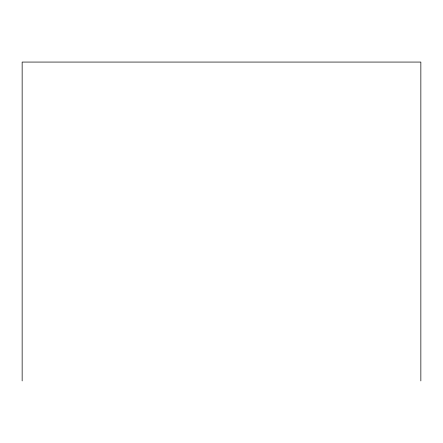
<?xml version="1.0" encoding="UTF-8"?>
<svg xmlns="http://www.w3.org/2000/svg" width="443" height="443" viewBox="0 0 443 443"><rect width="100%" height="100%" fill="white"/><g stroke="black" fill="none" stroke-linecap="round" stroke-linejoin="round"><path stroke-width="0.66" d="M420.85 380.93L420.85 62.07L22.15 62.07L22.15 380.93"/></g></svg>
